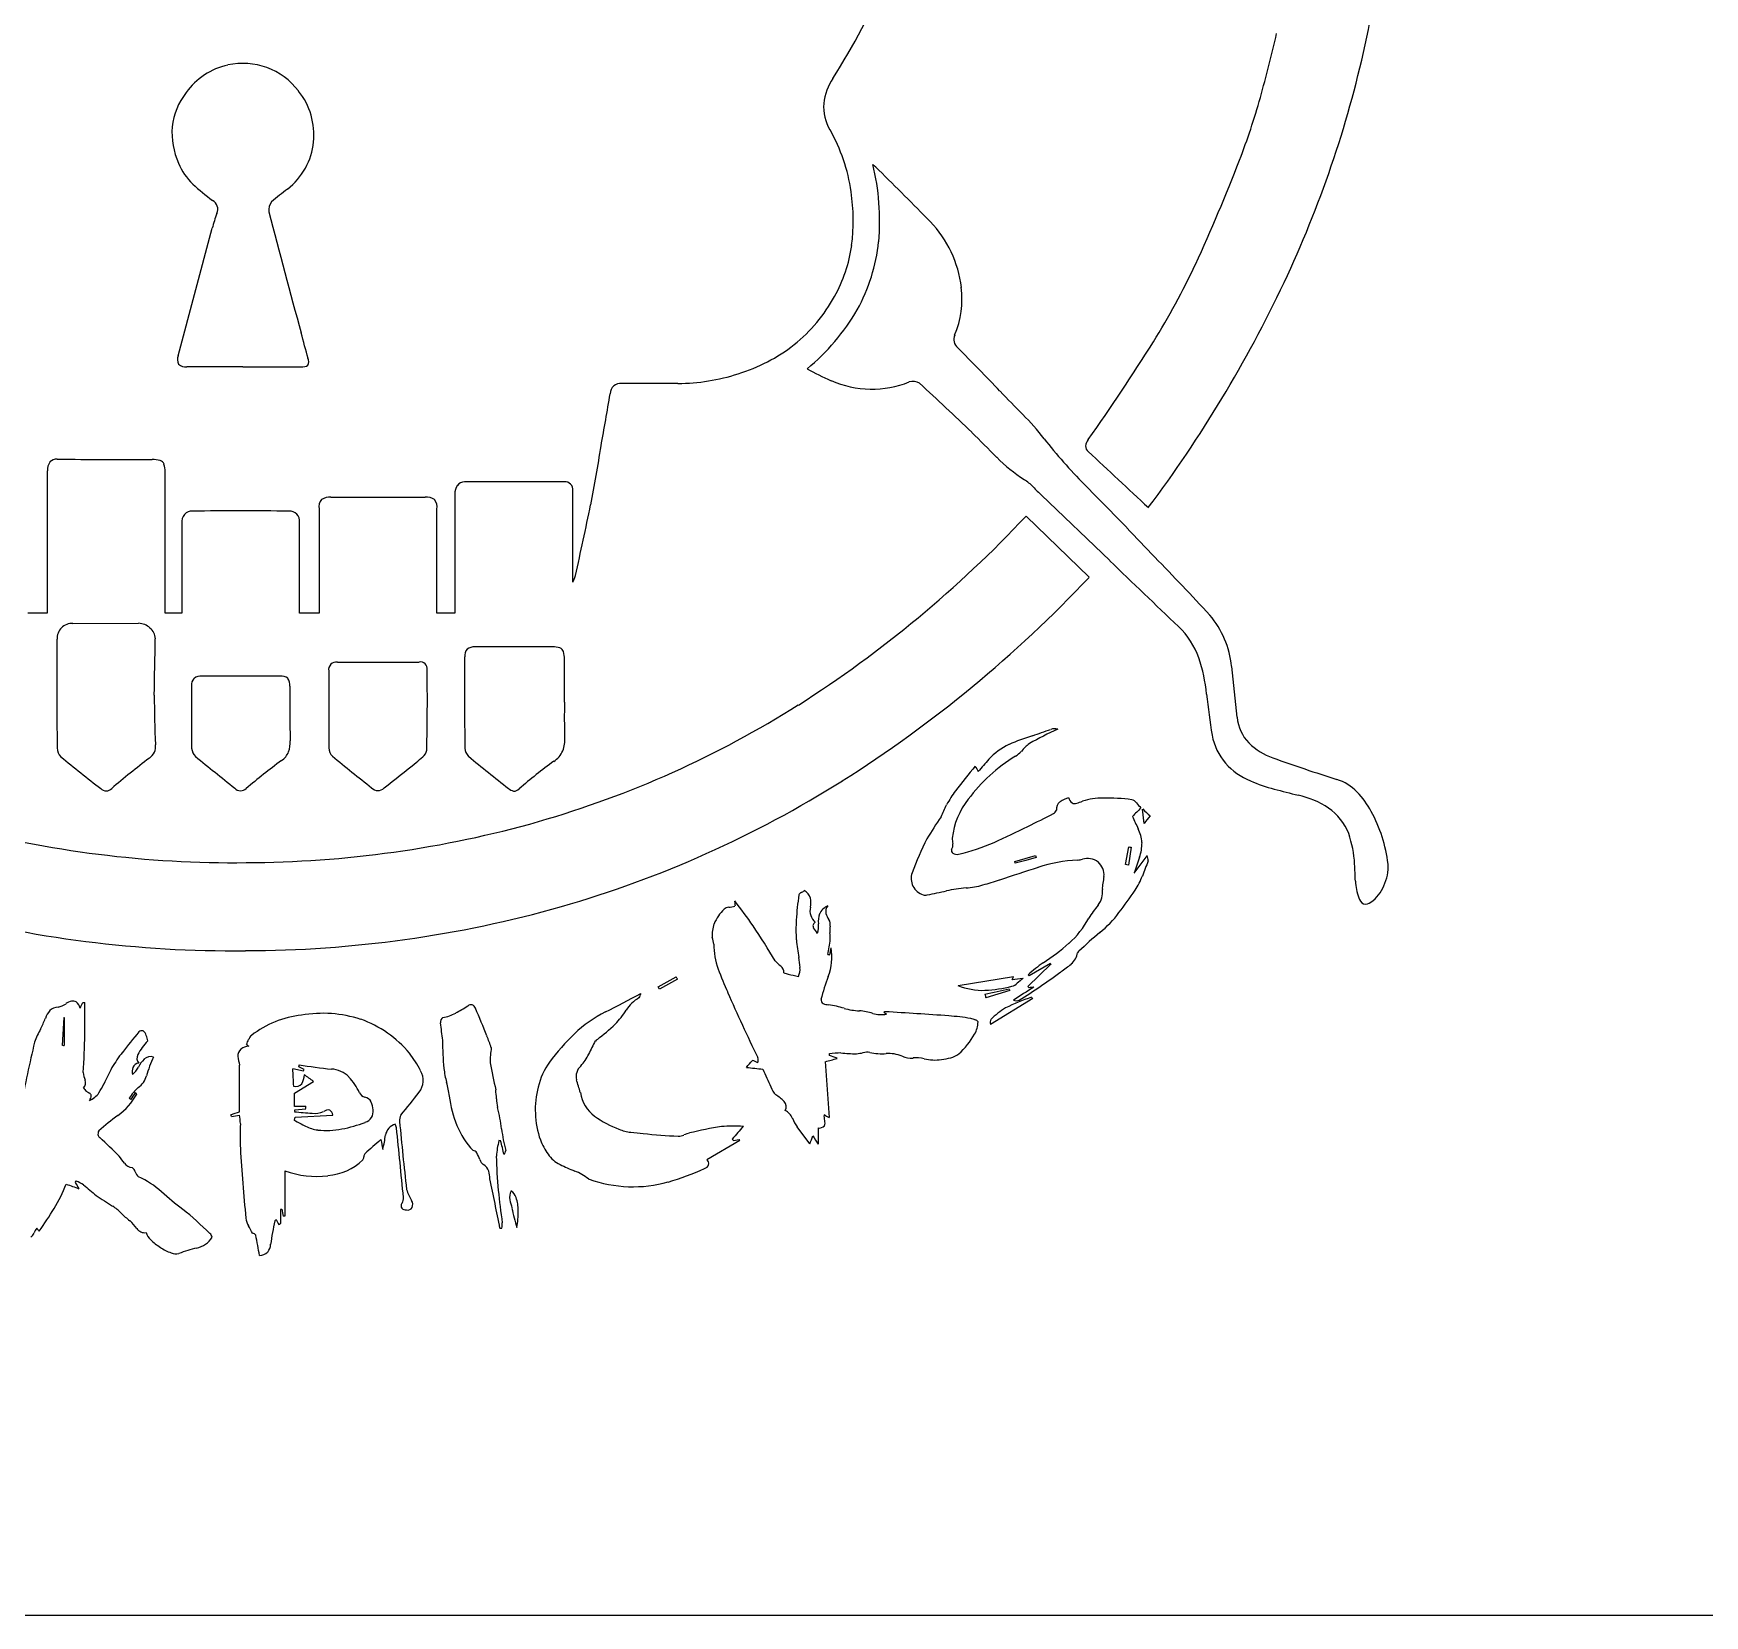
# Model space of a CAD drawing. Extents: x 0.45 to 8.09, y -8.91 to -0.36.
# Drawn here: x 1.869 to 3.157, y -8.908 to -7.688 of the extents above; entities that cross this region are included whole.
import ezdxf

# ---------------------------------------------------------------- set-up
doc = ezdxf.new("R2010")
doc.units = 0

msp = doc.modelspace()

# ---------------------------------------------------------------- linework, layer by layer
at = {"color": 7}
for p, q in [((1.9802, -7.9367), (2.0065, -7.8384)), ((2.0301, -7.9452), (1.9868, -7.9452)), ((1.8793, -8.0254), (1.8793, -8.0965)), ((1.9701, -8.1293), (1.9701, -8.0262)), ((2.098, -8.0457), (2.1707, -8.0457)), ((2.1936, -8.0436), (2.1936, -8.1291)), ((2.6985, -8.0946), (2.6458, -8.0442)), ((2.0738, -8.1292), (2.0738, -8.0651)), ((2.0888, -8.0547), (2.0888, -8.129)), ((2.1797, -8.1297), (2.1797, -8.0549)), ((2.2844, -8.1113), (2.2844, -8.0555)), ((2.6339, -8.0602), (2.6826, -8.1074)), ((1.983, -8.0659), (1.983, -8.1289)), ((1.8793, -8.0965), (1.8793, -8.1351)), ((1.9701, -8.1351), (1.9701, -8.1293)), ((1.983, -8.1289), (1.983, -8.1351)), ((2.0738, -8.1351), (2.0738, -8.1292)), ((2.0888, -8.129), (2.0888, -8.1351)), ((2.1797, -8.1352), (2.1797, -8.1297)), ((2.1936, -8.1291), (2.1936, -8.1352)), ((1.8793, -8.1351), (1.8643, -8.1351)), ((1.8989, -8.143), (1.9497, -8.1429)), ((1.983, -8.1351), (1.9701, -8.1351)), ((2.0888, -8.1351), (2.0738, -8.1351)), ((2.1936, -8.1352), (2.1797, -8.1352)), ((2.2688, -8.1611), (2.2089, -8.1611)), ((2.7922, -8.1761), (2.7965, -8.2153)), ((2.725, -8.2971), (2.7238, -8.2861)), ((2.6252, -8.3264), (2.6412, -8.3219)), ((2.6416, -8.3234), (2.6336, -8.3256)), ((2.7106, -8.3289), (2.7131, -8.3151)), ((2.715, -8.3155), (2.7128, -8.3293)), ((2.7172, -8.3356), (2.7272, -8.322)), ((2.6256, -8.3278), (2.6252, -8.3264)), ((2.6336, -8.3256), (2.6256, -8.3278)), ((2.4826, -8.3983), (2.4837, -8.3931)), ((2.6353, -8.4228), (2.6531, -8.4057)), ((2.6528, -8.4052), (2.6362, -8.4147)), ((2.3502, -8.423), (2.3642, -8.4153)), ((2.3512, -8.4249), (2.3502, -8.423)), ((2.3652, -8.4172), (2.3512, -8.4249)), ((2.5815, -8.4221), (2.6241, -8.4151)), ((2.6213, -8.426), (2.6028, -8.4315)), ((1.9067, -8.4351), (1.9082, -8.4351)), ((2.639, -8.4322), (2.6064, -8.4521)), ((1.8911, -8.4682), (1.8922, -8.4466)), ((1.8923, -8.4466), (1.8923, -8.4682)), ((2.0685, -8.4861), (2.0769, -8.4878)), ((2.4791, -8.4807), (2.482, -8.5239)), ((2.0699, -8.5051), (2.0846, -8.496)), ((2.0699, -8.5152), (2.0699, -8.5051)), ((2.0785, -8.5152), (2.0699, -8.5152)), ((2.07, -8.5179), (2.0787, -8.517)), ((2.0703, -8.5236), (2.0994, -8.522)), ((2.4131, -8.5415), (2.3878, -8.5564)), ((2.4083, -8.5416), (2.4128, -8.5407)), ((2.4673, -8.5442), (2.4573, -8.5311)), ((2.4735, -8.5318), (2.4735, -8.5444)), ((2.0624, -8.5648), (2.0624, -8.5998)), ((1.9014, -8.5727), (1.9008, -8.574)), ((2.0602, -8.5946), (2.0592, -8.5946)), ((2.0592, -8.5946), (2.0592, -8.6055)), ((2.0624, -8.5998), (2.0612, -8.5999))]:
    msp.add_line(p, q, dxfattribs=at)
at = {"color": 3}
msp.add_line((8.0865, -8.9077), (0.4545, -8.9077), dxfattribs=at)
at = {"color": 7}
for centre, radius, start, end in [((2.0649, -7.516), 0.8499, 347.7061, 0.8052), ((2.0193, -7.4253), 0.5526, 327.4207, 336.6584), ((1.8315, -7.4618), 1.021, 344.3277, 347.1838), ((2.0505, -7.511), 0.8651, 334.7312, 347.5846), ((2.0301, -7.7651), 0.0538, 102.5166, 144.4288), ((2.03, -7.7654), 0.0541, 37.3895, 102.3556), ((2.5207, -7.7468), 0.043, 146.1457, 173.79), ((2.0252, -7.765), 0.0498, 141.2791, 174.4803), ((2.0312, -7.7662), 0.0536, 353.8072, 38.7755), ((2.5127, -7.7447), 0.0349, 175.8165, 210.6745), ((2.3004, -7.5933), 0.534, 338.8659, 344.3254), ((2.0361, -7.7642), 0.0607, 176.2597, 203.3596), ((2.3613, -7.8307), 0.1393, 8.4462, 29.3148), ((2.0359, -7.768), 0.0487, 330.3921, 355.4188), ((2.0247, -7.7697), 0.048, 202.664, 226.2704), ((2.0265, -7.762), 0.0599, 309.4134, 329.7912), ((2.3394, -7.8325), 0.1816, 354.8686, 13.7901), ((2.3921, -7.9273), 0.1853, 46.2128, 48.1747), ((0.875, -9.4737), 2.3516, 44.2317, 45.5991), ((1.5262, -7.2968), 1.363, 335.3055, 338.9723), ((2.0908, -7.6998), 0.1442, 226.5012, 234.3123), ((2.0029, -7.8238), 0.00782, 336.1309, 60.9547), ((2.0597, -7.8241), 0.00965, 140.6385, 190.0612), ((2.1577, -7.9383), 0.16, 125.6373, 131.2569), ((2.3591, -7.8324), 0.1416, 352.1677, 9.0041), ((2.1184, -7.8662), 0.1153, 160.0925, 166.0579), ((13.1664, -4.9256), 11.4883, 194.62234, 195.10367), ((2.4972, -7.8941), 0.0874, 6.6674, 44.0755), ((2.3865, -7.8356), 0.1141, 330.9537, 351.861), ((2.3863, -7.8356), 0.1345, 330.7991, 354.3827), ((2.2401, -7.6203), 0.5792, 328.1485, 334.8844), ((2.5135, -7.893), 0.071, 336.9808, 7.3741), ((1.92, -7.4478), 1.0101, 323.1374, 334.6514), ((2.3777, -7.8316), 0.1237, 308.7394, 331.347), ((2.3622, -7.8199), 0.1632, 309.0565, 330.1212), ((-0.6608, -8.6754), 2.8384, 15.0426, 15.4533), ((2.5865, -7.9241), 0.00828, 156.6434, 229.7203), ((1.9871, -7.9396), 0.00751, 156.5779, 208.2031), ((2.3738, -7.8246), 0.1316, 286.828, 308.1435), ((1.2435, -9.2626), 1.8879, 43.4617, 44.8844), ((1.0691, -6.8709), 1.9695, 324.973, 327.6061), ((1.9857, -7.9376), 0.00766, 226.9256, 278.3727), ((2.0468, 11.559), 19.5042, 269.95111, 270.083), ((2.0761, -7.9385), 0.00676, 260.3569, 307.267), ((2.0748, -7.9412), 0.00602, 334.1328, 25.0281), ((2.5963, -7.7055), 0.2746, 241.4485, 245.7555), ((2.3234, -7.9669), 0.0102, 136.8774, 174.9976), ((2.3215, -7.9667), 0.00872, 85.5923, 129.5287), ((2.3425, -14.8327), 6.8747, 89.8084, 90.1692), ((2.3649, -7.8057), 0.1523, 270.2022, 287.9823), ((2.515, -7.8845), 0.0779, 246.2179, 291.7749), ((2.5468, -7.9656), 0.00919, 56.8292, 108.5114), ((0.0869, -10.6259), 3.6324, 46.394, 47.266), ((-0.9228, -7.4263), 3.2807, 349.8187, 350.5315), ((4.7683, -5.8677), 3.0061, 224.217, 224.694), ((2.4767, -8.135), 0.2176, 38.146, 44.7076), ((1.7653, -8.8429), 1.1837, 44.3816, 45.6968), ((2.9694, -7.7481), 0.4089, 218.1366, 224.7054), ((2.6898, -8.0076), 0.0101, 141.3331, 172.2846), ((0.2983, -7.6746), 2.0352, 349.3262, 350.6227), ((2.6853, -8.0062), 0.0055, 179.9144, 231.9231), ((11.4257, 1.3112), 12.7808, 226.83233, 227.11612), ((1.8893, -8.0246), 0.01, 143.1825, 184.3699), ((1.8864, -8.0235), 0.00712, 85.3723, 136.0464), ((1.9551, -0.545), 7.4717, 269.47739, 270.03837), ((1.9611, -8.0358), 0.0191, 74.2654, 92.857), ((1.9648, -8.0221), 0.00485, 22.2426, 72.8621), ((1.9546, -8.0253), 0.0155, 356.8495, 19.1275), ((2.6972, -7.9308), 0.1202, 224.4104, 237.4166), ((2.205, -8.043), 0.0115, 145.7217, 182.6633), ((2.2008, -8.0405), 0.00658, 88.5444, 143.0738), ((2.2426, -26.8187), 18.7848, 89.89223, 90.127), ((2.2786, -8.0397), 0.00585, 352.4238, 96.697), ((2.6107, -8.0661), 0.0403, 44.6003, 57.3079), ((3.3348, -7.3493), 0.9786, 224.7121, 225.2442), ((0.0739, -10.6147), 3.6656, 43.9825, 44.7139), ((2.0984, -8.0534), 0.00972, 142.6786, 187.5002), ((2.0967, -8.0556), 0.01, 82.6174, 126.4359), ((2.1719, -8.0552), 0.00962, 52.4075, 97.5575), ((2.1696, -8.0536), 0.0102, 352.5947, 36.1111), ((-0.5735, -8.0497), 2.858, 359.8841, 0.1841), ((-0.6841, -7.4393), 3.0445, 347.3479, 348.3986), ((1.9934, -8.0653), 0.0105, 142.6793, 183.2744), ((1.9908, -8.0641), 0.00773, 87.0455, 137.7093), ((2.0284, -18.1153), 10.059, 89.7884, 90.2116), ((2.0659, -8.0643), 0.00795, 354.4419, 92.9219), ((1.9717, -7.4406), 0.9069, 302.4524, 316.8992), ((7.9099, -3.1412), 7.163, 223.47068, 223.72172), ((7.1306, -3.5205), 6.3692, 225.90298, 226.56379), ((1.3151, -9.4779), 1.9829, 42.5628, 44.3457), ((2.2468, -8.093), 0.0418, 334.0379, 341.6587), ((1.9619, -7.4271), 0.9911, 302.3514, 316.6487), ((1.8984, -8.1546), 0.0116, 87.1753, 182.4972), ((1.9492, -8.1565), 0.0136, 47.3828, 88.0547), ((2.722, -8.1824), 0.0705, 5.1771, 40.504), ((28.219, -8.1801), 26.3323, 179.94548, 180.03614), ((1.9512, -8.1553), 0.0114, 2.6993, 50.4481), ((-11.2155, -7.9431), 13.1797, 358.89025, 359.07969), ((2.7102, -8.1891), 0.0601, 19.0023, 46.579), ((2.2086, -8.1679), 0.00755, 138.365, 185.7174), ((8.1517, -8.1958), 5.9507, 179.73832, 180.4173), ((2.2081, -8.1696), 0.00849, 84.4257, 127.4639), ((2.2696, -8.1769), 0.0158, 72.1921, 92.9682), ((2.2728, -8.1663), 0.00469, 19.7006, 69.754), ((2.2613, -8.1698), 0.0167, 357.4407, 17.69), ((2.102, -8.1786), 0.00581, 80.2422, 189.8338), ((10.0577, -8.1906), 7.9614, 179.92083, 180.34768), ((2.1224, -3.2411), 4.9318, 269.7747, 270.1473), ((2.1473, -6.8831), 1.2898, 269.4565, 270.8333), ((2.167, -8.1779), 0.00523, 350.1053, 100.672), ((0.6069, -8.2011), 1.5654, 358.5482, 0.8168), ((-3.3705, -8.19), 5.6485, 359.8621, 0.198), ((2.645, -8.2102), 0.1287, 5.6804, 18.4263), ((1.998, -8.1905), 0.00757, 138.0336, 185.2323), ((4.3387, -8.2101), 2.3483, 179.5379, 180.7115), ((1.9977, -8.1921), 0.00857, 85.0424, 128.1488), ((2.0162, -12.6365), 4.4529, 89.8367, 90.2287), ((2.0414, -16.7049), 8.5213, 89.88318, 90.08442), ((2.0597, -8.1914), 0.00787, 50.8301, 96.4291), ((2.0581, -8.1904), 0.00826, 353.5997, 37.6886), ((3.7148, -8.2075), 1.6485, 179.4372, 180.9049), ((4.1371, -8.2108), 2.2504, 179.6431, 180.7174), ((3.0526, -8.1909), 1.0909, 180.3914, 182.3994), ((2.0428, -7.5479), 0.7781, 286.0593, 302.275), ((2.8363, -8.2151), 0.5584, 178.8214, 181.6171), ((3.3647, -8.132), 0.5953, 186.3134, 189.3931), ((2.8301, -8.2119), 0.0337, 185.7923, 223.5438), ((2.2547, -8.2329), 0.0236, 339.3693, 4.9722), ((2.6773, -8.3592), 0.1352, 106.534, 114.7183), ((2.9048, -8.7322), 0.5645, 115.8946, 118.3816), ((2.3636, -7.4209), 0.8542, 288.7987, 289.7929), ((2.6559, -8.2322), 0.00809, 72.6476, 111.931), ((2.8204, -8.2219), 0.0436, 189.5973, 221.3668), ((1.8968, -8.2387), 0.00997, 181.5942, 224.8986), ((3.2048, -6.6329), 2.081, 230.807, 231.891), ((1.952, -8.2378), 0.0108, 303.838, 6.7298), ((1.9998, -8.2386), 0.00927, 184.0451, 227.56), ((4.4035, -5.3015), 3.8046, 230.6957, 231.2815), ((2.052, -8.2365), 0.0144, 302.5457, 337.8611), ((2.0448, -8.235), 0.0217, 341.3329, 4.0622), ((2.1058, -8.2388), 0.00941, 180.8344, 224.3361), ((6.041, -3.3762), 6.2648, 231.0072, 231.36257), ((2.1129, -8.1856), 0.0821, 308.1501, 312.961), ((2.1637, -8.2393), 0.00821, 308.9488, 349.6619), ((2.2104, -8.2387), 0.00926, 182.7924, 226.5911), ((3.1846, -7.0601), 1.5383, 230.4019, 231.8693), ((2.2599, -8.2339), 0.0183, 302.58, 336.3658), ((2.6942, -8.3569), 0.1309, 121.4797, 143.2027), ((2.6417, -8.2814), 0.0497, 114.9421, 137.3177), ((2.6105, -8.2219), 0.0279, 303.2194, 314.9099), ((2.6592, -8.2652), 0.0373, 127.4832, 140.8555), ((2.8398, -8.2006), 0.0485, 225.3404, 251.1452), ((2.4276, -8.8585), 0.7712, 127.5151, 130.2883), ((2.3274, -8.614), 0.4528, 126.2308, 130.6202), ((-0.7528, -4.6055), 4.6679, 308.28, 308.6666), ((2.4699, -8.5276), 0.3428, 125.7082, 131.4133), ((3.3099, -8.8375), 0.9237, 140.7414, 142.2522), ((6.316, -6.2709), 4.2162, 208.0405, 208.1058), ((3.1762, -8.7539), 0.7631, 138.4456, 139.3889), ((2.8283, -8.2137), 0.055, 222.3267, 247.1104), ((3.2567, -7.045), 1.2771, 250.1998, 252.5398), ((1.9247, -8.2662), 0.00586, 224.6803, 316.2127), ((2.0284, -8.2659), 0.00607, 221.235, 314.4716), ((2.1342, -8.2654), 0.00648, 221.2882, 317.4192), ((2.2406, -8.2637), 0.00866, 227.6419, 257.2458), ((2.2392, -8.2667), 0.0055, 264.3895, 315.3916), ((2.0423, -7.5492), 0.8449, 286.0312, 302.1794), ((2.859, -8.1432), 0.1319, 246.7504, 255.1023), ((3.1158, -7.18), 1.1287, 255.0743, 256.0568), ((2.8613, -8.3001), 0.0389, 44.2576, 71.7366), ((2.3495, -8.1881), 0.2424, 334.6173, 337.0116), ((2.6516, -8.3254), 0.0897, 143.4622, 151.6306), ((2.6343, -8.3145), 0.0576, 141.2745, 173.9868), ((2.6641, -8.2859), 0.00684, 126.1626, 188.3598), ((2.6775, -8.3085), 0.033, 109.1237, 121.7928), ((2.6735, -8.2756), 0.00704, 193.5919, 234.0468), ((2.6715, -8.2772), 0.00468, 242.9378, 288.293), ((2.6626, -8.2459), 0.0371, 286.1983, 293.5273), ((2.6919, -8.3242), 0.0465, 88.3201, 108.1458), ((2.6979, -8.4062), 0.1285, 82.12, 92.057), ((2.7137, -8.2852), 0.00663, 35.8368, 73.8869), ((2.7753, -8.236), 0.0722, 218.8316, 222.8605), ((2.8275, -8.3458), 0.0723, 56.7823, 76.9808), ((2.8378, -8.322), 0.071, 28.7305, 43.6492), ((2.0307, -7.4936), 0.8337, 270.1321, 285.8298), ((2.7992, -8.4531), 0.2814, 145.0839, 149.1973), ((2.1505, -7.3209), 1.0921, 296.3542, 297.5186), ((2.6534, -8.2856), 0.00415, 293.6768, 341.5536), ((5.8816, -11.3883), 4.4283, 135.5126, 135.6318), ((2.9814, -8.1749), 0.29, 203.7506, 205.8177), ((10.8571, 0.5689), 12.0233, 227.4323, 227.46933), ((6.6595, -11.4193), 5.0228, 141.4828, 141.5668), ((2.8433, -8.3202), 0.0422, 21.1562, 55.6575), ((2.8035, -8.3411), 0.1102, 6.5831, 28.8662), ((2.0229, -7.493), 0.8344, 254.9767, 270.667), ((2.7704, -8.4176), 0.239, 152.9777, 159.8536), ((2.6004, -8.3084), 0.0234, 180.2028, 190.6767), ((2.4162, -7.8693), 0.4827, 293.5693, 296.9894), ((2.6928, -8.3146), 0.0306, 5.1348, 25.9756), ((2.8033, -8.3325), 0.084, 2.7908, 19.1416), ((2.5785, -8.3182), 0.00215, 156.0609, 241.8779), ((2.5705, -8.3138), 0.00695, 329.6497, 8.6279), ((2.5806, -8.3156), 0.00543, 235.1162, 284.0191), ((2.5451, -8.1645), 0.1606, 283.25, 293.5454), ((3.3759, -8.1396), 0.7569, 193.934, 194.0484), ((4.7861, 1.9938), 10.5153, 258.63013, 258.6406), ((3.0141, -8.4268), 0.3106, 160.5061, 162.9244), ((2.6912, -8.3121), 0.0321, 339.7478, 0.3328), ((2.7171, -8.3262), 0.011, 1.0159, 22.6647), ((2.5583, -8.3396), 0.013, 160.3254, 253.4298), ((3.8621, -12.0991), 3.9603, 107.9267, 108.377), ((2.6794, -8.4435), 0.1182, 92.7543, 107.8926), ((2.6719, -8.3078), 0.0177, 275.7842, 287.8734), ((2.6813, -8.3379), 0.0137, 53.4992, 106.6891), ((2.6809, -8.3368), 0.0131, 354.2492, 49.3653), ((2.4834, -9.4795), 1.1729, 78.722, 78.8301), ((3.3906, -8.5881), 0.7125, 158.4183, 159.4241), ((2.2699, -8.3633), 0.6183, 2.0174, 3.2332), ((2.8799, -8.3306), 0.0332, 334.0568, 3.7862), ((2.439, -8.3103), 0.0455, 298.1882, 301.6474), ((2.4583, -8.3576), 0.0098, 17.6576, 62.1156), ((2.4983, -8.0329), 0.3248, 280.5494, 283.2184), ((2.5945, -8.443), 0.0964, 94.105, 103.1784), ((2.5829, -8.2806), 0.0664, 274.0554, 285.4799), ((2.518, -8.0441), 0.3116, 285.3877, 287.8525), ((2.6768, -8.3502), 0.0161, 321.7869, 7.6429), ((2.709, -8.3471), 0.0163, 166.125, 183.7228), ((2.6602, -8.3352), 0.034, 346.3888, 355.0135), ((2.2297, -8.0134), 0.5922, 323.468, 325.527), ((2.6757, -8.3198), 0.0511, 325.7982, 339.5684), ((2.9275, -8.3401), 0.0397, 182.1168, 201.1662), ((2.8836, -8.3351), 0.028, 305.4126, 338.9151), ((2.0309, -7.4962), 0.899, 270.0697, 285.8002), ((2.4056, -8.3688), 0.00719, 97.2553, 129.4695), ((2.3923, -8.2883), 0.0745, 279.5273, 283.3182), ((3.8068, -8.255), 1.4013, 184.1719, 184.328), ((2.0022, -8.6732), 0.5155, 35.1832, 37.8509), ((2.6421, -8.3811), 0.1856, 171.0145, 177.0745), ((2.4618, -8.3533), 0.00321, 113.5611, 159.0289), ((2.479, -8.3645), 0.0117, 166.2556, 228.7919), ((2.4522, -8.3582), 0.0158, 347.0563, 13.0445), ((2.4852, -8.3714), 0.0114, 110.9467, 157.2624), ((2.486, -8.3651), 0.00659, 138.6027, 192.7201), ((2.5564, -8.346), 0.0064, 253.6467, 281.8942), ((2.748, -8.4106), 0.0772, 139.3052, 148.3831), ((2.8979, -8.3524), 0.00772, 194.9991, 240.4666), ((2.8956, -8.3524), 0.00693, 257.3677, 307.5381), ((2.0227, -7.4958), 0.8995, 254.874, 270.5907), ((2.4208, -8.3832), 0.0289, 162.5015, 183.6565), ((2.427, -8.3895), 0.0369, 134.6947, 155.8886), ((2.5805, -8.3794), 0.124, 176.3936, 183.4764), ((2.4726, -8.3761), 0.00299, 115.567, 213.1765), ((2.4534, -8.3761), 0.0205, 343.7543, 4.6251), ((2.4938, -8.3729), 0.0201, 162.6165, 184.4064), ((2.5012, -8.3593), 0.0228, 198.5181, 211.8343), ((2.4761, -8.3749), 0.00684, 347.8377, 32.0202), ((2.6189, -8.3361), 0.0719, 311.9133, 331.7725), ((2.6389, -8.3164), 0.083, 308.6316, 323.4206), ((1.5537, -8.5888), 0.8627, 13.3122, 13.6627), ((1.7368, -8.8313), 0.8238, 31.3194, 33.5369), ((2.9982, -8.3195), 0.5456, 187.1042, 188.5285), ((2.4211, -8.4158), 0.062, 33.1785, 37.905), ((2.351, -8.3722), 0.1327, 348.7453, 353.7985), ((2.4965, -8.3793), 0.014, 168.0412, 188.5963), ((2.4523, -8.3858), 0.0306, 358.4846, 8.2229), ((2.8656, -8.5919), 0.2738, 129.6936, 134.2062), ((2.4455, -8.391), 0.0523, 179.0917, 200.5544), ((15.2835, -6.687), 12.9389, 187.60958, 187.64443), ((2.504, -8.2505), 0.1494, 261.1927, 261.7561), ((2.4427, -8.3999), 0.0415, 338.5109, 9.4519), ((2.5654, -8.2756), 0.1526, 302.3844, 311.6943), ((2.6594, -8.3944), 0.0144, 309.8842, 350.4922), ((2.6762, -8.3982), 0.0029, 121.2447, 152.7873), ((2.7183, -8.288), 0.3439, 200.6659, 203.894), ((2.4561, -8.3907), 0.0199, 218.529, 235.1415), ((2.4412, -8.4119), 0.00599, 356.0238, 53.8717), ((2.4524, -8.4005), 0.0129, 246.3815, 261.8612), ((2.5923, -7.7937), 0.6356, 257.1121, 257.8372), ((2.4492, -8.4099), 0.0105, 330.8483, 9.1932), ((2.3935, -8.0501), 0.4495, 301.516, 306.4921), ((2.7353, -8.5263), 0.1504, 125.9193, 131.5682), ((3.0917, -8.1535), 0.506, 209.8384, 209.9038), ((2.5853, -8.3038), 0.1315, 305.07, 309.3415), ((1.1279, -9.0986), 1.4125, 28.8404, 28.9285), ((2.6592, -8.4808), 0.1896, 159.7561, 165.3125), ((2.6007, -8.3739), 0.0519, 248.1855, 271.6767), ((2.599, -8.3354), 0.0904, 272.0628, 285.3647), ((-3.2406, 18.2692), 27.3299, 282.34431, 282.38465), ((2.7447, -8.3963), 0.127, 192.9719, 193.5708), ((2.6196, -8.412), 0.0112, 287.7008, 311.9577), ((1.5854, -8.1047), 1.0841, 343.2138, 343.3593), ((3.8447, -17.2032), 8.8699, 97.86112, 97.91496), ((11.5621, -22.4929), 16.6601, 122.38113, 122.44463), ((2.6904, -8.4943), 0.0974, 127.1499, 130.5615), ((13.9717, 1.9104), 15.3392, 222.34956, 222.35455), ((2.7682, -8.3269), 0.1585, 213.2249, 213.6528), ((2.7715, -9.6063), 1.1902, 96.3501, 96.5276), ((1.888, -8.4483), 0.00963, 92.1765, 134.5204), ((1.8848, -8.4235), 0.0155, 280.6499, 305.2442), ((1.9028, -8.4504), 0.017, 106.8065, 122.3212), ((1.8992, -8.4384), 0.00439, 57.0696, 107.4824), ((1.8959, -8.4417), 0.009, 14.6627, 50.7103), ((-3.3325, -5.9312), 5.8067, 334.4084, 334.45584), ((0.7551, -8.4457), 1.1532, 359.3006, 0.5279), ((2.1214, -8.3095), 0.1523, 298.5706, 302.5706), ((2.2059, -8.4405), 0.0036, 14.6186, 133.1725), ((1.6196, -7.0835), 1.5241, 296.9187, 298.0745), ((2.3491, -8.4558), 0.0278, 119.4867, 147.7336), ((3.8216, -9.0585), 1.613, 156.9977, 157.1298), ((3.6607, -7.8784), 1.3715, 203.5906, 205.9046), ((2.4799, -8.4327), 0.00409, 180.2445, 234.0929), ((2.4818, -8.4266), 0.0103, 245.6615, 268.9536), ((2.4528, -8.5925), 0.1583, 75.0323, 79.4955), ((4.1065, -8.0431), 1.553, 194.3811, 194.4821), ((2.6499, -8.492), 0.0615, 121.1458, 134.5273), ((2.7175, -8.6534), 0.2361, 109.6742, 114.9108), ((2.6264, -8.4291), 0.00467, 243.348, 297.0032), ((2.8337, -8.2507), 0.2662, 222.6828, 222.9802), ((1.7887, -8.4129), 0.0955, 333.3795, 338.8), ((1.893, -8.4521), 0.0159, 137.8634, 162.8842), ((1.8957, -8.4363), 0.0109, 251.0288, 251.7435), ((1.8957, -8.4363), 0.0109, 251.0288, 251.7435), ((2.0843, -8.5224), 0.0781, 96.6496, 127.5513), ((2.0915, -8.5395), 0.096, 72.0861, 99.7161), ((2.0923, -8.5292), 0.086, 39.6497, 70.511), ((2.1875, -8.4507), 0.00517, 130.077, 181.8753), ((16.7674, -6.6822), 14.692, 186.91441, 186.96691), ((2.1784, -8.4141), 0.0332, 279.9163, 298.4586), ((1.6333, -8.6919), 0.6289, 21.5422, 23.6534), ((2.3548, -8.5317), 0.1001, 116.8541, 133.6618), ((2.1294, -8.2453), 0.2792, 308.5417, 312.2552), ((2.2617, -8.4003), 0.0758, 317.0129, 327.5116), ((2.5096, -8.3804), 0.0614, 254.8982, 266.1423), ((2.5001, -8.4959), 0.0546, 73.4531, 84.3548), ((2.522, -8.422), 0.0225, 253.7397, 280.8423), ((2.526, -8.4458), 0.00359, 100.7477, 119.1464), ((4.2976, -5.9763), 3.0377, 234.284, 234.3288), ((2.1371, -14.7943), 6.3639, 86.06069, 86.50273), ((2.5608, -8.6311), 0.1861, 80.6024, 85.8322), ((2.5879, -8.4646), 0.0174, 66.343, 79.0713), ((2.5771, -8.4496), 0.0198, 329.9199, 358.4113), ((2.5941, -8.4519), 0.00338, 32.7039, 76.6895), ((2.615, -8.4508), 0.00868, 161.6188, 188.0691), ((1.9207, -8.4837), 0.0543, 148.979, 160.7333), ((1.2558, -8.4489), 0.6525, 356.4663, 359.0365), ((2.232, -8.6968), 0.3697, 139.7362, 142.8575), ((1.985, -8.4933), 0.0401, 134.7463, 153.4325), ((1.9522, -8.4605), 0.00362, 73.285, 131.1206), ((1.9485, -8.4627), 0.00739, 17.4402, 49.9844), ((1.927, -8.4707), 0.0303, 11.2224, 19.5661), ((1.9727, -8.4393), 0.0664, 334.8984, 338.4971), ((2.0423, -8.4666), 0.00826, 132.5361, 159.563), ((2.5677, -8.4572), 0.3838, 181.0584, 184.3069), ((1.9147, -8.5796), 0.3259, 19.6486, 21.3392), ((2.4115, -8.5906), 0.1818, 133.7756, 142.9768), ((2.528, -8.5861), 0.2567, 151.7936, 154.334), ((2.3064, -8.4696), 0.00658, 117.2961, 134.1576), ((2.5351, -8.4246), 0.0687, 313.045, 329.4454), ((3.2537, -8.7886), 1.4214, 166.8701, 168.89), ((2.1083, -1.6055), 6.8661, 268.18694, 268.19731), ((2.0295, -8.5449), 0.1167, 142.2806, 149.3041), ((1.9539, -8.4781), 0.00555, 149.9777, 223.5681), ((1.9591, -8.4848), 0.0079, 74.5526, 131.9669), ((2.071, -8.5273), 0.1207, 155.4713, 162.8402), ((2.0337, -8.4768), 0.00757, 132.1589, 179.5379), ((2.1428, -8.458), 0.1181, 189.1321, 192.4115), ((2.0356, -8.4799), 0.0112, 95.1649, 128.6066), ((8.0697, 0.066), 10.453, 234.72372, 234.73529), ((2.0867, -8.5297), 0.0907, 27.6111, 37.6763), ((2.2786, -8.4796), 0.0578, 170.392, 182.0489), ((2.2631, -8.459), 0.0372, 317.5231, 334.5963), ((2.4167, -8.4797), 0.0106, 349.5124, 11.7109), ((2.4934, -8.5755), 0.1015, 91.2496, 96.315), ((2.6241, -8.4734), 0.1419, 180.4787, 181.0164), ((-7.4657, -35.0353), 28.3613, 69.45324, 69.46624), ((2.5202, -8.0702), 0.4049, 265.8939, 267.582), ((2.501, -8.443), 0.0317, 273.7474, 283.4523), ((2.5112, -8.4851), 0.0116, 78.9613, 104.2257), ((2.5228, -8.4274), 0.0473, 258.6081, 273.9316), ((2.5279, -8.5021), 0.0276, 67.7321, 93.9718), ((2.5454, -8.4595), 0.0185, 247.6563, 274.2849), ((2.549, -8.5075), 0.0297, 77.6631, 94.2975), ((2.5614, -8.4203), 0.0592, 277.0037, 284.0622), ((2.5721, -8.4619), 0.0163, 283.1846, 307.5247), ((1.9259, -8.4879), 0.0189, 183.5934, 201.9263), ((10.8961, -12.9121), 10.0001, 153.7257, 153.80647), ((1.9622, -8.489), 0.0174, 167.2777, 185.6816), ((1.9351, -8.4779), 0.0161, 307.4284, 333.9811), ((1.9499, -8.4869), 0.00495, 90.2848, 159.6956), ((1.9718, -8.496), 0.0248, 136.4041, 153.6764), ((-1.1878, -8.507), 3.2153, 359.7803, 0.4212), ((-24.2906, -9.759), 26.3899, 2.73519, 2.76452), ((1.9002, -8.4598), 0.1749, 351.7598, 352.3052), ((1.555, -9.5543), 1.1885, 63.9302, 64.1448), ((2.158, -7.9444), 0.5454, 261.0873, 263.7217), ((2.0627, -8.4904), 0.0148, 329.9919, 358.2939), ((1.8702, -8.4067), 0.222, 338.5985, 338.8646), ((-2.1756, -14.4051), 7.2847, 54.20983, 54.2794), ((2.0969, -8.5075), 0.0211, 45.2308, 86.0316), ((2.1543, -8.4952), 0.0148, 321.7386, 30.2177), ((2.2847, -8.4719), 0.1007, 188.0175, 194.2036), ((2.8439, -8.3677), 0.6334, 190.3634, 192.2926), ((2.3106, -8.5123), 0.0541, 144.851, 167.2337), ((2.2976, -8.4921), 0.0106, 131.7459, 194.5508), ((-1.8792, -4.7427), 5.6986, 318.9489, 319.021), ((4.4728, 11.2787), 19.8704, 264.06543, 264.1023), ((1.4311, -10.7066), 2.4378, 65.884, 65.9888), ((2.9359, -8.2675), 0.5504, 203.4552, 205.0078), ((0.596, -1.5741), 7.1588, 285.25078, 285.32658), ((2.5633, -8.4462), 0.0333, 256.2368, 279.258), ((1.9029, -8.497), 0.00583, 318.2027, 20.4977), ((1.9143, -8.4973), 0.0079, 206.9374, 232.013), ((1.9304, -8.4709), 0.0388, 237.2809, 241.2688), ((1.8544, -8.4633), 0.0768, 327.3254, 333.2049), ((1.9808, -8.5337), 0.0456, 133.6109, 147.1693), ((1.9409, -8.4879), 0.0153, 303.3962, 345.8695), ((2.071, -8.494), 0.00592, 252.3481, 319.7359), ((2.0782, -8.5242), 0.0461, 24.9912, 43.2412), ((2.0641, -8.5278), 0.1269, 9.2809, 14.2004), ((2.1687, -8.5108), 0.0569, 1.4986, 8.321), ((2.3248, -8.5181), 0.0693, 165.1467, 199.3552), ((2.1193, -8.5516), 0.1773, 15.3838, 18.7187), ((2.4535, -8.4942), 0.0174, 200.1486, 224.13), ((1.9055, -8.4953), 0.0166, 292.52, 324.9871), ((1.9105, -8.5074), 0.00276, 11.4166, 63.1568), ((1.9073, -8.5068), 0.00588, 319.6713, 0.0306), ((1.9, -8.4776), 0.056, 307.1067, 329.6339), ((1.7725, -8.7042), 0.2588, 48.6169, 48.9619), ((7.8467, -12.4813), 7.1146, 146.01953, 146.06958), ((1.6919, -8.7851), 0.379, 47.4321, 47.6768), ((0.1597, -8.6565), 1.924, 4.1584, 4.2135), ((2.1264, -8.5013), 0.00729, 207.7635, 250.5307), ((2.1226, -8.5154), 0.0074, 28.6232, 79.0966), ((2.115, -8.5182), 0.0154, 1.041, 24.2174), ((1.8215, -8.2444), 0.4315, 319.9763, 322.9547), ((2.2857, -8.4946), 0.0973, 187.5268, 201.2877), ((2.2587, -8.5085), 0.0331, 181.4445, 193.0727), ((2.0759, -8.5522), 0.1549, 7.2452, 13.5262), ((2.3175, -8.5007), 0.0274, 188.1341, 233.6536), ((2.4103, -8.5506), 0.0539, 46.6277, 55.3242), ((2.4433, -8.5154), 0.00571, 328.6405, 44.6987), ((2.0885, -8.7325), 0.2611, 126.3643, 130.5067), ((-0.8241, -0.2993), 8.7006, 289.08551, 289.13197), ((0.4966, -9.0027), 1.5983, 17.4635, 17.5161), ((0.3787, 0.5311), 9.2019, 280.28256, 280.32209), ((1.9599, -8.5324), 0.0684, 3.2566, 8.8333), ((2.3596, -8.539), 0.3316, 178.1952, 181.5181), ((-1.0353, -7.686), 3.2166, 344.8638, 344.9057), ((2.2419, -8.2058), 0.3635, 241.7173, 243.2775), ((9.3139, -9.519), 7.3128, 172.13231, 172.14277), ((2.0937, -8.329), 0.1918, 262.8501, 266.9403), ((2.0855, -8.5028), 0.0178, 263.3146, 292.5291), ((2.0961, -8.524), 0.006, 80.331, 128.0397), ((2.0947, -8.5221), 0.00466, 1.0312, 59.8659), ((2.0853, -8.4246), 0.1101, 281.0642, 290.7743), ((2.1219, -8.5192), 0.00866, 286.6372, 8.2786), ((2.1512, -8.5397), 0.0115, 108.9285, 168.058), ((2.1353, -8.5347), 0.0135, 12.6277, 25.8488), ((2.1584, -8.5259), 0.00754, 148.3887, 187.296), ((4.5154, -8.3084), 2.3746, 185.278, 186.5503), ((2.3512, -8.4516), 0.087, 234.9053, 249.0116), ((2.4415, -8.5302), 0.0136, 25.0085, 60.4242), ((2.4971, -8.5056), 0.0472, 203.5255, 212.6796), ((9.7752, 3.6522), 14.1932, 239.06167, 239.07923), ((2.4925, -8.5226), 0.0144, 176.2165, 194.1103), ((2.4728, -8.5278), 0.0061, 337.9464, 16.4125), ((1.9238, -8.5365), 0.00545, 153.1717, 192.9271), ((1.9217, -8.5366), 0.00341, 199.3753, 234.9423), ((1.6328, -8.852), 0.4244, 44.6547, 47.4529), ((2.0919, -8.5038), 0.0299, 243.2515, 262.1891), ((2.0945, -8.4711), 0.0627, 263.9436, 280.9777), ((2.3105, -8.7501), 0.2721, 129.7419, 133.2051), ((9.4106, -7.1362), 7.4085, 190.92928, 190.98873), ((1.8798, -8.4945), 0.2638, 348.2255, 350.6687), ((-4.0899, -9.1861), 6.2726, 5.49555, 5.98767), ((2.2508, -8.5079), 0.0599, 201.5766, 223.7429), ((2.2929, -8.5581), 0.0675, 165.8642, 176.0902), ((2.0778, -9.7677), 1.2352, 82.9751, 83.043), ((-4.1326, -10.1238), 6.5552, 13.87029, 13.96606), ((2.3566, -8.5165), 0.1281, 187.2375, 194.8261), ((2.3054, -8.5233), 0.0493, 201.1277, 215.6807), ((2.3331, -8.5008), 0.0346, 247.8173, 263.4416), ((2.3706, -8.1864), 0.3512, 263.23, 264.8049), ((2.3786, -8.1879), 0.3505, 263.4769, 267.8905), ((2.3655, -8.5264), 0.0119, 271.1034, 292.9408), ((2.384, -8.5711), 0.0366, 105.0487, 112.4085), ((2.4532, -8.856), 0.3298, 99.4512, 103.7992), ((2.4085, -8.6557), 0.1253, 86.6022, 94.3394), ((25.6785, -28.6634), 30.7649, 139.12512, 139.14941), ((3.8978, -7.33), 1.92, 219.0829, 219.1267), ((2.286, -8.5973), 0.1388, 23.7339, 24.0797), ((-15.0025, -2.1058), 18.6184, 339.76895, 339.7896), ((7.0703, -5.7585), 5.3751, 211.1371, 211.2186), ((2.4745, -8.5268), 0.00511, 258.8346, 319.6607), ((1.8294, -8.6395), 0.1358, 36.3816, 39.1691), ((3.4412, -8.463), 1.4156, 183.4311, 185.6076), ((2.1194, -8.5541), 0.00396, 322.6242, 359.5606), ((2.1277, -8.5542), 0.00433, 144.5884, 179.0327), ((2.2071, -8.5531), 0.00389, 32.3174, 84.0246), ((2.1618, -8.5762), 0.0547, 21.4716, 27.3493), ((2.5711, -8.5475), 0.3457, 180.9955, 185.3947), ((2.2234, -8.5472), 0.00956, 327.0671, 347.2538), ((2.2862, -8.5375), 0.0254, 214.7808, 242.9271), ((1.946, -8.5532), 0.0093, 218.3881, 262.002), ((1.9421, -8.5667), 0.00508, 12.0351, 58.4644), ((1.954, -8.5637), 0.00722, 195.6108, 232.5979), ((2.087, -8.4976), 0.0716, 249.9352, 276.93), ((2.0916, -8.5237), 0.0451, 275.135, 313.362), ((2.2206, -8.5534), 0.00842, 199.3616, 233.4985), ((2.2117, -8.5673), 0.00817, 15.1282, 61.162), ((2.144, -8.5814), 0.0773, 7.7186, 12.1295), ((2.3307, -8.4487), 0.1247, 243.2812, 248.9403), ((2.2714, -8.6029), 0.0405, 51.6486, 69.014), ((2.298, -8.368), 0.2141, 286.2626, 294.2781), ((2.3847, -8.5587), 0.00469, 286.6665, 344.3701), ((2.3855, -8.5594), 0.00373, 351.7978, 52), ((1.7918, -8.5363), 0.1092, 328.1527, 339.2025), ((6.2178, 3.4029), 12.7346, 250.15113, 250.19793), ((6.7169, -5.5541), 5.6846, 212.0886, 212.1437), ((1.8882, -8.6056), 0.0354, 57.365, 68.0073), ((2.2284, -8.204), 0.4912, 229.1769, 230.655), ((1.9186, -8.6364), 0.0738, 48.6559, 65.1318), ((2.1758, -8.3445), 0.3152, 228.6049, 232.4407), ((2.185, -8.5715), 0.0297, 195.1892, 213.3824), ((-2.1954, -9.4832), 4.5092, 11.1768, 11.6702), ((3.1761, -8.4762), 0.9548, 186.2372, 187.7526), ((2.2457, -8.5851), 0.01, 152.6007, 192.2847), ((2.2328, -8.5875), 0.00811, 14.145, 61.0182), ((2.2973, -8.5698), 0.00159, 240.2753, 259.554), ((2.3309, -8.4764), 0.1008, 250.364, 285.5811), ((1.4419, -8.3182), 0.5215, 325.7745, 328.0827), ((2.2039, -8.1533), 0.5175, 236.3221, 237.9972), ((1.885, -8.6534), 0.0759, 47.4776, 53.8925), ((2.1554, -8.5919), 0.00336, 142.4287, 214.0649), ((2.1561, -8.5896), 0.00544, 230.396, 270.8264), ((2.1449, -8.5855), 0.00906, 330.7182, 0.4776), ((2.157, -8.5909), 0.00425, 258.7381, 327.5335), ((2.1551, -8.5909), 0.00593, 337.4607, 31.4655), ((2.5289, -8.5166), 0.3014, 193.541, 194.7881), ((2.5596, -8.522), 0.33, 192.5312, 195.2298), ((2.2093, -8.5958), 0.0331, 0.3956, 18.1275), ((1.9905, -8.5425), 0.0773, 225.3745, 231.9113), ((1.9225, -8.6265), 0.0309, 33.6109, 48.632), ((1.8334, -8.7845), 0.2422, 45.0082, 51.6764), ((2.049, -8.5989), 0.0168, 188.4566, 210.0046), ((2.3435, -8.6651), 0.2953, 167.9485, 171.5313), ((2.0576, -8.6056), 0.0036, 122.2204, 143.1719), ((3.9966, -7.499), 2.2327, 209.6214, 209.7335), ((1.8625, -8.3023), 0.3614, 302.7241, 302.972), ((-0.6917, -9.1323), 2.804, 10.9463, 11.0572), ((2.2091, -8.6055), 0.021, 349.8785, 1.1713), ((2.182, -8.5969), 0.0604, 348.7911, 1.2327), ((1.8638, -8.6111), 0.00556, 301.3597, 341.5253), ((1.8827, -8.6179), 0.0145, 142.9611, 159.3714), ((0.8184, -9.5118), 1.3867, 40.4829, 40.6099), ((1.9544, -8.605), 0.00759, 215.129, 279.1631), ((1.9658, -8.61), 0.0105, 193.9979, 229.8146), ((1.9905, -8.586), 0.0449, 225.4732, 237.6064), ((1.9903, -8.6057), 0.0192, 282.2386, 327.147), ((1.9967, -8.6201), 0.0106, 22.2945, 40.9401), ((1.9217, -8.6709), 0.1295, 26.5278, 29.4474), ((2.0379, -8.6154), 0.00232, 21.143, 100.2233), ((1.3677, -8.7434), 0.6846, 9.5245, 10.8461), ((2.2334, -8.4654), 0.1438, 267.9673, 268.5376), ((1.9894, -8.5892), 0.0416, 236.5325, 249.374), ((1.9784, -8.6207), 0.00824, 243.8143, 286.7708), ((2.0076, -8.6912), 0.068, 101.157, 113.2019), ((2.043, -8.6214), 0.00867, 269.206, 315.3656), ((2.0408, -8.6209), 0.0107, 322.0437, 356.5694)]:
    msp.add_arc(centre, radius, start, end, dxfattribs=at)

doc.saveas('drawing.dxf')
